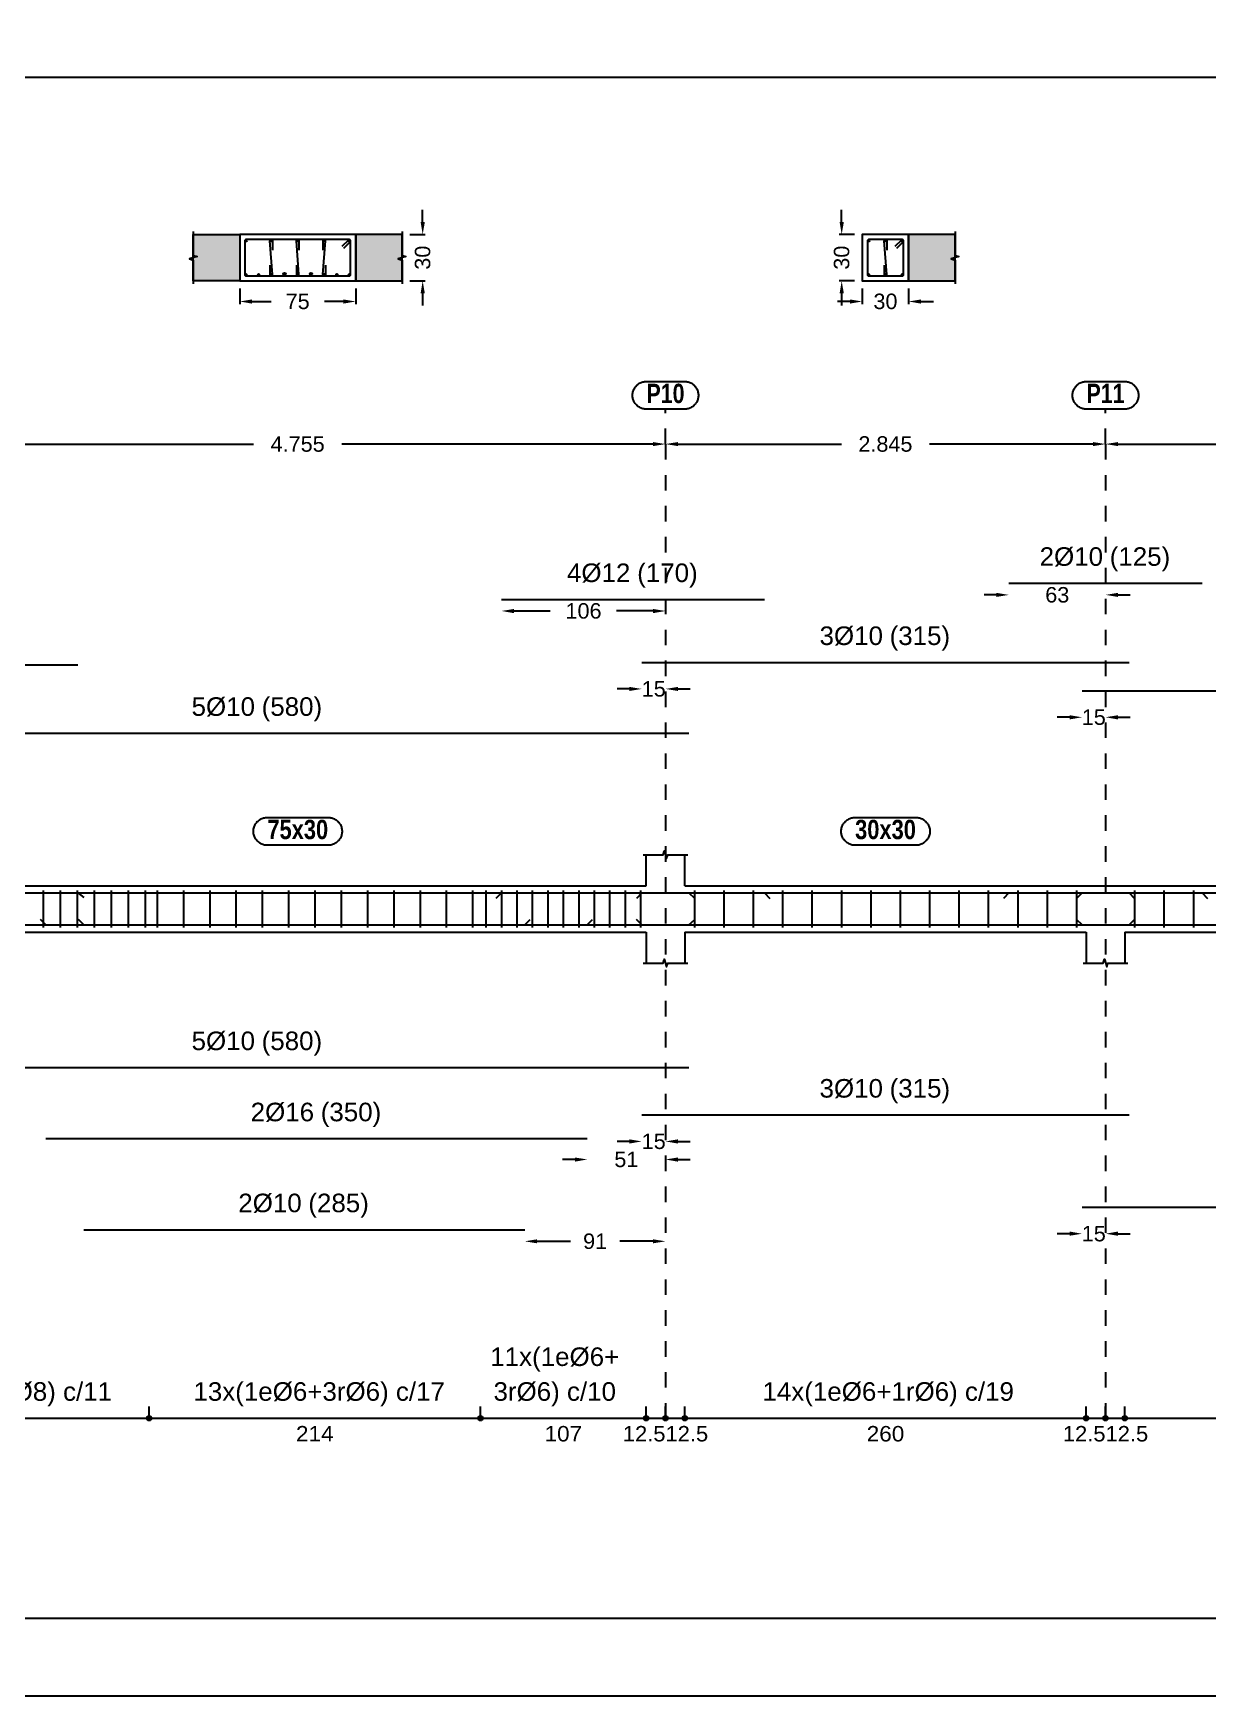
# Model space of a CAD drawing. Extents: x 2455 to 9764, y -806 to 181.
# Drawn here: x 4890.95 to 4898.54, y -409.26 to -398.52 of the extents above; entities that cross this region are included whole.
import ezdxf
from ezdxf.enums import TextEntityAlignment as Align

# ---------------------------------------------------------------- set-up
doc = ezdxf.new("R2010")
doc.units = 0
doc.header["$LTSCALE"] = 0.2
doc.header["$MEASUREMENT"] = 0
doc.linetypes.add('CYPE_RAYAPUNTO', pattern=[0.4125, 0.2025, -0.105, 0, -0.105])
doc.linetypes.add('PUNTOS2', pattern=[0.125, 0, -0.125])
doc.layers.add('01_cartela', color=6, linetype='CONTINUOUS', plot=False)
for name, color, linetype in [('01_cotas', 4, 'CONTINUOUS'), ('01_parcela', 7, 'CONTINUOUS'), ('01_primera', 5, 'CONTINUOUS'), ('ALZ_CONT_NUDOS', 5, 'CONTINUOUS'), ('ALZ_CONT_VIG_HORMIGON', 5, 'CONTINUOUS'), ('ALZ_COT_COT_LIN_APOYOS', 120, 'CYPE_RAYAPUNTO'), ('ALZ_REF_REF_REFERENCIA', 3, 'CONTINUOUS'), ('ALZ_REF_TEXTO_REF_NOMBRE', 3, 'CONTINUOUS'), ('ARM_LONGITUDINAL_Ø10', 4, 'CONTINUOUS'), ('ARM_LONGITUDINAL_Ø12', 4, 'CONTINUOUS'), ('ARM_LONGITUDINAL_Ø16', 4, 'CONTINUOUS'), ('ARM_TRANSVERSAL_Ø6', 4, 'CONTINUOUS'), ('ARM_TRANSVERSAL_Ø8', 4, 'CONTINUOUS'), ('SEC_CONT_FORJADOS_SECCION', 8, 'CONTINUOUS'), ('SEC_CONT_VIG_HORMIGON_SECCION', 2, 'CONTINUOUS'), ('UNI_CORTANTES', 3, 'CONTINUOUS')]:
    doc.layers.add(name, color=color, linetype=linetype)
doc.layers.add('VIG_CARAS', color=5, linetype='CONTINUOUS', lineweight=9)
doc.styles.add('BERNARDO', font='GOTHICB.TTF')
doc.styles.add('CYPETXT_0.15', font='arial.ttf', dxfattribs={"height": 0.1})
doc.styles.add('Estilo1', font='swissel.ttf')
doc.styles.add('NIEVES2', font='sanss___.ttf')
doc.styles.add('ROMANS', font='romans')
doc.dimstyles.new('DECIMAL-50', dxfattribs={"dimtxt": 0.08, "dimasz": 0.15, "dimexe": 0.05, "dimexo": 0.05, "dimgap": 0.09, "dimtad": 0, "dimzin": 0, "dimdsep": 46, "dimtxsty": 'ROMANS', "dimblk": 'DOTSMALL', "dimcen": 0.09, "dimclrt": 7, "dimadec": 0, "dimazin": 0, "dimtfac": 1.38, "dimtix": 1, "dimtofl": 0, "dimtmove": 2, "dimatfit": 3, "dimldrblk": 'OBLIQUE', "dimfxl": 1, "dimtolj": 1, "dimtzin": 0, "dimarcsym": 0})

# ---------------------------------------------------------------- blocks, each defined once
blk = doc.blocks.new('*D177')
at = {"layer": '01_cotas', "color": 0, "linetype": 'PUNTOS2', "lineweight": -2, "transparency": 16777216}
for p, q in [((4892.284, -400.167), (4892.284, -400.3)), ((4893.034, -400.167), (4893.034, -400.3))]:
    blk.add_line(p, q, dxfattribs=at)
at = {"layer": '01_cotas', "color": 0, "lineweight": -2, "transparency": 16777216}
for p, q in [((4892.364, -400.25), (4892.487, -400.25)), ((4892.954, -400.25), (4892.832, -400.25))]:
    blk.add_line(p, q, dxfattribs=at)
at = {"layer": '01_cotas', "color": 0, "transparency": 16777216}
for points in [[(4892.364, -400.237), (4892.364, -400.264), (4892.284, -400.25)], [(4892.954, -400.237), (4892.954, -400.264), (4893.034, -400.25)]]:
    blk.add_solid(points, dxfattribs=at)
at = {"layer": '01_cotas', "color": 5, "transparency": 16777216, "insert": (4892.659, -400.25), "char_height": 0.1, "attachment_point": 5, "style": 'Estilo1'}
blk.add_mtext('\\A1;75', dxfattribs=at)
blk = doc.blocks.new('*D178')
at = {"layer": '01_cotas', "color": 0, "lineweight": -2, "transparency": 16777216}
for p, q in [((4893.467, -399.737), (4893.467, -399.657)), ((4893.467, -400.197), (4893.467, -400.277))]:
    blk.add_line(p, q, dxfattribs=at)
at = {"layer": '01_cotas', "color": 0, "linetype": 'PUNTOS2', "lineweight": -2, "transparency": 16777216}
for p, q in [((4893.384, -399.817), (4893.517, -399.817)), ((4893.384, -400.117), (4893.517, -400.117))]:
    blk.add_line(p, q, dxfattribs=at)
at = {"layer": '01_cotas', "color": 0, "transparency": 16777216}
for points in [[(4893.454, -399.737), (4893.481, -399.737), (4893.467, -399.817)], [(4893.454, -400.197), (4893.481, -400.197), (4893.467, -400.117)]]:
    blk.add_solid(points, dxfattribs=at)
at = {"layer": '01_cotas', "color": 5, "transparency": 16777216, "insert": (4893.467, -399.967), "char_height": 0.1, "attachment_point": 5, "rotation": 90, "style": 'Estilo1'}
blk.add_mtext('\\A1;30', dxfattribs=at)
blk = doc.blocks.new('*D179')
at = {"layer": '01_cotas', "color": 0, "lineweight": -2, "transparency": 16777216}
for p, q in [((4896.229, -400.25), (4896.149, -400.25)), ((4896.689, -400.25), (4896.769, -400.25))]:
    blk.add_line(p, q, dxfattribs=at)
at = {"layer": '01_cotas', "color": 0, "linetype": 'PUNTOS2', "lineweight": -2, "transparency": 16777216}
for p, q in [((4896.309, -400.167), (4896.309, -400.3)), ((4896.609, -400.167), (4896.609, -400.3))]:
    blk.add_line(p, q, dxfattribs=at)
at = {"layer": '01_cotas', "color": 0, "transparency": 16777216}
for points in [[(4896.229, -400.237), (4896.229, -400.264), (4896.309, -400.25)], [(4896.689, -400.237), (4896.689, -400.264), (4896.609, -400.25)]]:
    blk.add_solid(points, dxfattribs=at)
at = {"layer": '01_cotas', "color": 5, "transparency": 16777216, "insert": (4896.459, -400.25), "char_height": 0.1, "attachment_point": 5, "style": 'Estilo1'}
blk.add_mtext('\\A1;30', dxfattribs=at)
blk = doc.blocks.new('*D180')
at = {"layer": '01_cotas', "color": 0, "lineweight": -2, "transparency": 16777216}
for p, q in [((4896.176, -399.737), (4896.176, -399.657)), ((4896.176, -400.197), (4896.176, -400.277))]:
    blk.add_line(p, q, dxfattribs=at)
at = {"layer": '01_cotas', "color": 0, "linetype": 'PUNTOS2', "lineweight": -2, "transparency": 16777216}
for p, q in [((4896.259, -399.817), (4896.126, -399.817)), ((4896.259, -400.117), (4896.126, -400.117))]:
    blk.add_line(p, q, dxfattribs=at)
at = {"layer": '01_cotas', "color": 0, "transparency": 16777216}
for points in [[(4896.163, -399.737), (4896.19, -399.737), (4896.176, -399.817)], [(4896.163, -400.197), (4896.19, -400.197), (4896.176, -400.117)]]:
    blk.add_solid(points, dxfattribs=at)
at = {"layer": '01_cotas', "color": 5, "transparency": 16777216, "insert": (4896.176, -399.967), "char_height": 0.1, "attachment_point": 5, "rotation": 90, "style": 'Estilo1'}
blk.add_mtext('\\A1;30', dxfattribs=at)
blk = doc.blocks.new('*D188')
at = {"layer": '01_cotas', "color": 0, "lineweight": -2, "transparency": 16777216}
for p, q in [((4890.362, -401.172), (4892.374, -401.172)), ((4894.957, -401.172), (4892.945, -401.172))]:
    blk.add_line(p, q, dxfattribs=at)
at = {"layer": '01_cotas', "color": 0, "transparency": 16777216}
for points in [[(4890.362, -401.159), (4890.362, -401.185), (4890.282, -401.172)], [(4894.957, -401.159), (4894.957, -401.185), (4895.037, -401.172)]]:
    blk.add_solid(points, dxfattribs=at)
at = {"layer": '01_cotas', "color": 5, "transparency": 16777216, "insert": (4892.659, -401.172), "char_height": 0.1, "attachment_point": 5, "style": 'Estilo1'}
blk.add_mtext('\\A1;4.755', dxfattribs=at)
blk = doc.blocks.new('*D189')
at = {"layer": '01_cotas', "color": 0, "lineweight": -2, "transparency": 16777216}
for p, q in [((4895.117, -401.172), (4896.174, -401.172)), ((4897.802, -401.172), (4896.744, -401.172))]:
    blk.add_line(p, q, dxfattribs=at)
at = {"layer": '01_cotas', "color": 0, "transparency": 16777216}
for points in [[(4895.117, -401.159), (4895.117, -401.185), (4895.037, -401.172)], [(4897.802, -401.159), (4897.802, -401.185), (4897.882, -401.172)]]:
    blk.add_solid(points, dxfattribs=at)
at = {"layer": '01_cotas', "color": 5, "transparency": 16777216, "insert": (4896.459, -401.172), "char_height": 0.1, "attachment_point": 5, "style": 'Estilo1'}
blk.add_mtext('\\A1;2.845', dxfattribs=at)
blk = doc.blocks.new('*D190')
at = {"layer": '01_cotas', "color": 0, "lineweight": -2, "transparency": 16777216}
for p, q in [((4897.962, -401.172), (4899.02, -401.172)), ((4900.647, -401.172), (4899.59, -401.172))]:
    blk.add_line(p, q, dxfattribs=at)
at = {"layer": '01_cotas', "color": 0, "transparency": 16777216}
for points in [[(4897.962, -401.159), (4897.962, -401.185), (4897.882, -401.172)], [(4900.647, -401.159), (4900.647, -401.185), (4900.727, -401.172)]]:
    blk.add_solid(points, dxfattribs=at)
at = {"layer": '01_cotas', "color": 5, "transparency": 16777216, "insert": (4899.305, -401.172), "char_height": 0.1, "attachment_point": 5, "style": 'Estilo1'}
blk.add_mtext('\\A1;2.845', dxfattribs=at)
blk = doc.blocks.new('*D193')
at = {"layer": '01_cotas', "color": 0, "lineweight": -2, "transparency": 16777216}
for p, q in [((4894.804, -402.755), (4894.724, -402.755)), ((4895.117, -402.755), (4895.197, -402.755))]:
    blk.add_line(p, q, dxfattribs=at)
at = {"layer": '01_cotas', "color": 0, "transparency": 16777216}
for points in [[(4894.804, -402.742), (4894.804, -402.768), (4894.884, -402.755)], [(4895.117, -402.742), (4895.117, -402.768), (4895.037, -402.755)]]:
    blk.add_solid(points, dxfattribs=at)
at = {"layer": '01_cotas', "color": 5, "transparency": 16777216, "insert": (4894.961, -402.755), "char_height": 0.1, "attachment_point": 5, "style": 'Estilo1'}
blk.add_mtext('\\A1;15', dxfattribs=at)
blk = doc.blocks.new('*D194')
at = {"layer": '01_cotas', "color": 0, "lineweight": -2, "transparency": 16777216}
for p, q in [((4894.804, -405.68), (4894.724, -405.68)), ((4895.117, -405.68), (4895.197, -405.68))]:
    blk.add_line(p, q, dxfattribs=at)
at = {"layer": '01_cotas', "color": 0, "transparency": 16777216}
for points in [[(4894.804, -405.667), (4894.804, -405.694), (4894.884, -405.68)], [(4895.117, -405.667), (4895.117, -405.694), (4895.037, -405.68)]]:
    blk.add_solid(points, dxfattribs=at)
at = {"layer": '01_cotas', "color": 5, "transparency": 16777216, "insert": (4894.961, -405.68), "char_height": 0.1, "attachment_point": 5, "style": 'Estilo1'}
blk.add_mtext('\\A1;15', dxfattribs=at)
blk = doc.blocks.new('*D195')
at = {"layer": '01_cotas', "color": 0, "lineweight": -2, "transparency": 16777216}
for p, q in [((4897.65, -402.938), (4897.57, -402.938)), ((4897.962, -402.938), (4898.042, -402.938))]:
    blk.add_line(p, q, dxfattribs=at)
at = {"layer": '01_cotas', "color": 0, "transparency": 16777216}
for points in [[(4897.65, -402.925), (4897.65, -402.952), (4897.73, -402.938)], [(4897.962, -402.925), (4897.962, -402.952), (4897.882, -402.938)]]:
    blk.add_solid(points, dxfattribs=at)
at = {"layer": '01_cotas', "color": 5, "transparency": 16777216, "insert": (4897.806, -402.938), "char_height": 0.1, "attachment_point": 5, "style": 'Estilo1'}
blk.add_mtext('\\A1;15', dxfattribs=at)
blk = doc.blocks.new('*D196')
at = {"layer": '01_cotas', "color": 0, "lineweight": -2, "transparency": 16777216}
for p, q in [((4897.65, -406.277), (4897.57, -406.277)), ((4897.962, -406.277), (4898.042, -406.277))]:
    blk.add_line(p, q, dxfattribs=at)
at = {"layer": '01_cotas', "color": 0, "transparency": 16777216}
for points in [[(4897.65, -406.263), (4897.65, -406.29), (4897.73, -406.277)], [(4897.962, -406.263), (4897.962, -406.29), (4897.882, -406.277)]]:
    blk.add_solid(points, dxfattribs=at)
at = {"layer": '01_cotas', "color": 5, "transparency": 16777216, "insert": (4897.806, -406.277), "char_height": 0.1, "attachment_point": 5, "style": 'Estilo1'}
blk.add_mtext('\\A1;15', dxfattribs=at)
blk = doc.blocks.new('*D197')
at = {"layer": '01_cotas', "color": 0, "lineweight": -2, "transparency": 16777216}
for p, q in [((4894.057, -402.251), (4894.292, -402.251)), ((4894.957, -402.251), (4894.721, -402.251))]:
    blk.add_line(p, q, dxfattribs=at)
at = {"layer": '01_cotas', "color": 0, "transparency": 16777216}
for points in [[(4894.057, -402.238), (4894.057, -402.265), (4893.977, -402.251)], [(4894.957, -402.238), (4894.957, -402.265), (4895.037, -402.251)]]:
    blk.add_solid(points, dxfattribs=at)
at = {"layer": '01_cotas', "color": 5, "transparency": 16777216, "insert": (4894.507, -402.251), "char_height": 0.1, "attachment_point": 5, "style": 'Estilo1'}
blk.add_mtext('\\A1;106', dxfattribs=at)
blk = doc.blocks.new('*D198')
at = {"layer": '01_cotas', "color": 0, "lineweight": -2, "transparency": 16777216}
for p, q in [((4897.177, -402.147), (4897.097, -402.147)), ((4897.962, -402.147), (4898.042, -402.147))]:
    blk.add_line(p, q, dxfattribs=at)
at = {"layer": '01_cotas', "color": 0, "transparency": 16777216}
for points in [[(4897.177, -402.134), (4897.177, -402.16), (4897.257, -402.147)], [(4897.962, -402.134), (4897.962, -402.16), (4897.882, -402.147)]]:
    blk.add_solid(points, dxfattribs=at)
at = {"layer": '01_cotas', "color": 5, "transparency": 16777216, "insert": (4897.57, -402.147), "char_height": 0.1, "attachment_point": 5, "style": 'Estilo1'}
blk.add_mtext('\\A1;63', dxfattribs=at)
blk = doc.blocks.new('*D200')
at = {"layer": '01_cotas', "color": 0, "lineweight": -2, "transparency": 16777216}
for p, q in [((4894.451, -405.797), (4894.371, -405.797)), ((4895.117, -405.797), (4895.197, -405.797))]:
    blk.add_line(p, q, dxfattribs=at)
at = {"layer": '01_cotas', "color": 0, "transparency": 16777216}
for points in [[(4894.451, -405.784), (4894.451, -405.811), (4894.531, -405.797)], [(4895.117, -405.784), (4895.117, -405.811), (4895.037, -405.797)]]:
    blk.add_solid(points, dxfattribs=at)
at = {"layer": '01_cotas', "color": 5, "transparency": 16777216, "insert": (4894.784, -405.797), "char_height": 0.1, "attachment_point": 5, "style": 'Estilo1'}
blk.add_mtext('\\A1;51', dxfattribs=at)
blk = doc.blocks.new('*D201')
at = {"layer": '01_cotas', "color": 0, "lineweight": -2, "transparency": 16777216}
for p, q in [((4894.207, -406.326), (4894.423, -406.326)), ((4894.957, -406.326), (4894.741, -406.326))]:
    blk.add_line(p, q, dxfattribs=at)
at = {"layer": '01_cotas', "color": 0, "transparency": 16777216}
for points in [[(4894.207, -406.313), (4894.207, -406.339), (4894.127, -406.326)], [(4894.957, -406.313), (4894.957, -406.339), (4895.037, -406.326)]]:
    blk.add_solid(points, dxfattribs=at)
at = {"layer": '01_cotas', "color": 5, "transparency": 16777216, "insert": (4894.582, -406.326), "char_height": 0.1, "attachment_point": 5, "style": 'Estilo1'}
blk.add_mtext('\\A1;91', dxfattribs=at)

msp = doc.modelspace()

# ---------------------------------------------------------------- hatches: boundary and pattern name
at = {"layer": 'SEC_CONT_FORJADOS_SECCION', "true_color": 0xdad7d3}
for points in [[(4891.984, -399.817), (4892.284, -399.817), (4892.284, -400.117), (4891.984, -400.117)], [(4893.334, -399.817), (4893.034, -399.817), (4893.034, -400.117), (4893.334, -400.117)], [(4896.909, -399.817), (4896.609, -399.817), (4896.609, -400.117), (4896.909, -400.117)]]:
    msp.add_hatch(color=254, dxfattribs=at).paths.add_polyline_path(points)

# ---------------------------------------------------------------- linework, layer by layer
at = {"layer": '01_cartela', "color": 3}
msp.add_lwpolyline([(4886.819, -387.729), (4886.819, -409.264), (4917.457, -409.264), (4917.457, -387.729)], close=True, dxfattribs=at)
at = {"layer": '01_parcela', "color": 7, "ltscale": 2.5}
msp.add_line((4910.183, -408.764), (4887.32, -408.764), dxfattribs=at)
at = {"layer": '01_primera', "ltscale": 2.5}
msp.add_line((4887.318, -398.799), (4910.183, -398.799), dxfattribs=at)
at = {"layer": 'ALZ_CONT_NUDOS'}
for p, q in [((4894.912, -404.027), (4894.912, -403.827)), ((4895.162, -404.027), (4895.162, -403.827)), ((4894.912, -404.327), (4894.912, -404.527)), ((4895.162, -404.327), (4895.162, -404.527)), ((4897.757, -404.327), (4897.757, -404.527)), ((4898.007, -404.327), (4898.007, -404.527))]:
    msp.add_line(p, q, dxfattribs=at)
for points in [[(4894.892, -403.827), (4895.022, -403.827), (4895.029, -403.802), (4895.044, -403.852), (4895.052, -403.827), (4895.182, -403.827)], [(4897.757, -404.027), (4898.007, -404.027)], [(4894.892, -404.527), (4895.022, -404.527), (4895.029, -404.502), (4895.044, -404.552), (4895.052, -404.527), (4895.182, -404.527)], [(4897.737, -404.527), (4897.867, -404.527), (4897.875, -404.502), (4897.89, -404.552), (4897.897, -404.527), (4898.027, -404.527)]]:
    msp.add_lwpolyline(points, dxfattribs=at)
at = {"layer": 'ALZ_CONT_VIG_HORMIGON'}
for p, q in [((4890.407, -404.027), (4894.912, -404.027)), ((4895.162, -404.027), (4897.757, -404.027)), ((4898.007, -404.027), (4900.602, -404.027)), ((4890.407, -404.327), (4894.912, -404.327)), ((4895.162, -404.327), (4897.757, -404.327)), ((4898.007, -404.327), (4900.602, -404.327))]:
    msp.add_line(p, q, dxfattribs=at)
at = {"layer": 'ALZ_COT_COT_LIN_APOYOS'}
for p, q in [((4895.037, -401.172), (4895.037, -400.947)), ((4897.882, -401.172), (4897.882, -400.947)), ((4895.037, -401.172), (4895.037, -407.47)), ((4897.882, -401.172), (4897.882, -407.47))]:
    msp.add_line(p, q, dxfattribs=at)
at = {"layer": 'ALZ_REF_REF_REFERENCIA'}
for points in [[(4895.16, -400.767), (4895.166, -400.767), (4895.172, -400.768), (4895.178, -400.769), (4895.184, -400.77), (4895.189, -400.772), (4895.195, -400.774), (4895.2, -400.777), (4895.206, -400.779), (4895.211, -400.783), (4895.216, -400.786), (4895.22, -400.79), (4895.225, -400.794), (4895.229, -400.799), (4895.232, -400.804), (4895.236, -400.808), (4895.239, -400.814), (4895.242, -400.819), (4895.244, -400.825), (4895.246, -400.83), (4895.247, -400.836), (4895.249, -400.842), (4895.249, -400.848), (4895.25, -400.854), (4895.25, -400.86), (4895.249, -400.866), (4895.249, -400.872), (4895.247, -400.878), (4895.246, -400.884), (4895.244, -400.889), (4895.242, -400.895), (4895.239, -400.9), (4895.236, -400.905), (4895.232, -400.91), (4895.229, -400.915), (4895.225, -400.919), (4895.22, -400.924), (4895.216, -400.928), (4895.211, -400.931), (4895.206, -400.934), (4895.2, -400.937), (4895.195, -400.94), (4895.189, -400.942), (4895.184, -400.944), (4895.178, -400.945), (4895.172, -400.946), (4895.166, -400.947), (4895.16, -400.947), (4894.914, -400.947), (4894.908, -400.947), (4894.902, -400.946), (4894.896, -400.945), (4894.89, -400.944), (4894.884, -400.942), (4894.879, -400.94), (4894.873, -400.937), (4894.868, -400.934), (4894.863, -400.931), (4894.858, -400.928), (4894.853, -400.924), (4894.849, -400.919), (4894.845, -400.915), (4894.841, -400.91), (4894.838, -400.905), (4894.835, -400.9), (4894.832, -400.895), (4894.83, -400.889), (4894.828, -400.884), (4894.826, -400.878), (4894.825, -400.872), (4894.824, -400.866), (4894.824, -400.86), (4894.824, -400.854), (4894.824, -400.848), (4894.825, -400.842), (4894.826, -400.836), (4894.828, -400.83), (4894.83, -400.825), (4894.832, -400.819), (4894.835, -400.814), (4894.838, -400.808), (4894.841, -400.804), (4894.845, -400.799), (4894.849, -400.794), (4894.853, -400.79), (4894.858, -400.786), (4894.863, -400.783), (4894.868, -400.779), (4894.873, -400.777), (4894.879, -400.774), (4894.884, -400.772), (4894.89, -400.77), (4894.896, -400.769), (4894.902, -400.768), (4894.908, -400.767), (4894.914, -400.767), (4895.16, -400.767)], [(4898.005, -400.767), (4898.011, -400.767), (4898.017, -400.768), (4898.023, -400.769), (4898.029, -400.77), (4898.035, -400.772), (4898.04, -400.774), (4898.046, -400.777), (4898.051, -400.779), (4898.056, -400.783), (4898.061, -400.786), (4898.065, -400.79), (4898.07, -400.794), (4898.074, -400.799), (4898.077, -400.804), (4898.081, -400.808), (4898.084, -400.814), (4898.087, -400.819), (4898.089, -400.825), (4898.091, -400.83), (4898.093, -400.836), (4898.094, -400.842), (4898.095, -400.848), (4898.095, -400.854), (4898.095, -400.86), (4898.095, -400.866), (4898.094, -400.872), (4898.093, -400.878), (4898.091, -400.884), (4898.089, -400.889), (4898.087, -400.895), (4898.084, -400.9), (4898.081, -400.905), (4898.077, -400.91), (4898.074, -400.915), (4898.07, -400.919), (4898.065, -400.924), (4898.061, -400.928), (4898.056, -400.931), (4898.051, -400.934), (4898.046, -400.937), (4898.04, -400.94), (4898.035, -400.942), (4898.029, -400.944), (4898.023, -400.945), (4898.017, -400.946), (4898.011, -400.947), (4898.005, -400.947), (4897.759, -400.947), (4897.753, -400.947), (4897.747, -400.946), (4897.741, -400.945), (4897.735, -400.944), (4897.73, -400.942), (4897.724, -400.94), (4897.718, -400.937), (4897.713, -400.934), (4897.708, -400.931), (4897.703, -400.928), (4897.699, -400.924), (4897.694, -400.919), (4897.69, -400.915), (4897.687, -400.91), (4897.683, -400.905), (4897.68, -400.9), (4897.677, -400.895), (4897.675, -400.889), (4897.673, -400.884), (4897.671, -400.878), (4897.67, -400.872), (4897.669, -400.866), (4897.669, -400.86), (4897.669, -400.854), (4897.669, -400.848), (4897.67, -400.842), (4897.671, -400.836), (4897.673, -400.83), (4897.675, -400.825), (4897.677, -400.819), (4897.68, -400.814), (4897.683, -400.808), (4897.687, -400.804), (4897.69, -400.799), (4897.694, -400.794), (4897.699, -400.79), (4897.703, -400.786), (4897.708, -400.783), (4897.713, -400.779), (4897.718, -400.777), (4897.724, -400.774), (4897.73, -400.772), (4897.735, -400.77), (4897.741, -400.769), (4897.747, -400.768), (4897.753, -400.767), (4897.759, -400.767), (4898.005, -400.767)]]:
    msp.add_lwpolyline(points, close=True, dxfattribs=at)
at = {"layer": 'ALZ_REF_TEXTO_REF_NOMBRE', "color": 5}
for points in [[(4892.856, -403.586), (4892.862, -403.586), (4892.868, -403.587), (4892.874, -403.588), (4892.88, -403.589), (4892.885, -403.591), (4892.891, -403.593), (4892.897, -403.595), (4892.902, -403.598), (4892.907, -403.602), (4892.912, -403.605), (4892.916, -403.609), (4892.921, -403.613), (4892.925, -403.618), (4892.928, -403.622), (4892.932, -403.627), (4892.935, -403.632), (4892.938, -403.638), (4892.94, -403.643), (4892.942, -403.649), (4892.943, -403.655), (4892.945, -403.661), (4892.945, -403.667), (4892.946, -403.673), (4892.946, -403.679), (4892.945, -403.685), (4892.945, -403.691), (4892.943, -403.697), (4892.942, -403.702), (4892.94, -403.708), (4892.938, -403.714), (4892.935, -403.719), (4892.932, -403.724), (4892.928, -403.729), (4892.925, -403.734), (4892.921, -403.738), (4892.916, -403.742), (4892.912, -403.746), (4892.907, -403.75), (4892.902, -403.753), (4892.897, -403.756), (4892.891, -403.759), (4892.885, -403.761), (4892.88, -403.763), (4892.874, -403.764), (4892.868, -403.765), (4892.862, -403.766), (4892.856, -403.766), (4892.463, -403.766), (4892.457, -403.766), (4892.451, -403.765), (4892.445, -403.764), (4892.439, -403.763), (4892.433, -403.761), (4892.428, -403.759), (4892.422, -403.756), (4892.417, -403.753), (4892.412, -403.75), (4892.407, -403.746), (4892.403, -403.742), (4892.398, -403.738), (4892.394, -403.734), (4892.39, -403.729), (4892.387, -403.724), (4892.384, -403.719), (4892.381, -403.714), (4892.379, -403.708), (4892.377, -403.702), (4892.375, -403.697), (4892.374, -403.691), (4892.373, -403.685), (4892.373, -403.679), (4892.373, -403.673), (4892.373, -403.667), (4892.374, -403.661), (4892.375, -403.655), (4892.377, -403.649), (4892.379, -403.643), (4892.381, -403.638), (4892.384, -403.632), (4892.387, -403.627), (4892.39, -403.622), (4892.394, -403.618), (4892.398, -403.613), (4892.403, -403.609), (4892.407, -403.605), (4892.412, -403.602), (4892.417, -403.598), (4892.422, -403.595), (4892.428, -403.593), (4892.433, -403.591), (4892.439, -403.589), (4892.445, -403.588), (4892.451, -403.587), (4892.457, -403.586), (4892.463, -403.586), (4892.856, -403.586)], [(4896.656, -403.586), (4896.662, -403.586), (4896.668, -403.587), (4896.674, -403.588), (4896.68, -403.589), (4896.685, -403.591), (4896.691, -403.593), (4896.697, -403.595), (4896.702, -403.598), (4896.707, -403.602), (4896.712, -403.605), (4896.716, -403.609), (4896.721, -403.613), (4896.725, -403.618), (4896.728, -403.622), (4896.732, -403.627), (4896.735, -403.632), (4896.738, -403.638), (4896.74, -403.643), (4896.742, -403.649), (4896.743, -403.655), (4896.745, -403.661), (4896.745, -403.667), (4896.746, -403.673), (4896.746, -403.679), (4896.745, -403.685), (4896.745, -403.691), (4896.743, -403.697), (4896.742, -403.702), (4896.74, -403.708), (4896.738, -403.714), (4896.735, -403.719), (4896.732, -403.724), (4896.728, -403.729), (4896.725, -403.734), (4896.721, -403.738), (4896.716, -403.742), (4896.712, -403.746), (4896.707, -403.75), (4896.702, -403.753), (4896.697, -403.756), (4896.691, -403.759), (4896.685, -403.761), (4896.68, -403.763), (4896.674, -403.764), (4896.668, -403.765), (4896.662, -403.766), (4896.656, -403.766), (4896.263, -403.766), (4896.257, -403.766), (4896.251, -403.765), (4896.245, -403.764), (4896.239, -403.763), (4896.233, -403.761), (4896.228, -403.759), (4896.222, -403.756), (4896.217, -403.753), (4896.212, -403.75), (4896.207, -403.746), (4896.203, -403.742), (4896.198, -403.738), (4896.194, -403.734), (4896.19, -403.729), (4896.187, -403.724), (4896.184, -403.719), (4896.181, -403.714), (4896.179, -403.708), (4896.177, -403.702), (4896.175, -403.697), (4896.174, -403.691), (4896.173, -403.685), (4896.173, -403.679), (4896.173, -403.673), (4896.173, -403.667), (4896.174, -403.661), (4896.175, -403.655), (4896.177, -403.649), (4896.179, -403.643), (4896.181, -403.638), (4896.184, -403.632), (4896.187, -403.627), (4896.19, -403.622), (4896.194, -403.618), (4896.198, -403.613), (4896.203, -403.609), (4896.207, -403.605), (4896.212, -403.602), (4896.217, -403.598), (4896.222, -403.595), (4896.228, -403.593), (4896.233, -403.591), (4896.239, -403.589), (4896.245, -403.588), (4896.251, -403.587), (4896.257, -403.586), (4896.263, -403.586), (4896.656, -403.586)]]:
    msp.add_lwpolyline(points, close=True, dxfattribs=at)
at = {"layer": 'ARM_LONGITUDINAL_Ø10'}
for p, q in [((4894.884, -404.073), (4894.849, -404.109)), ((4895.187, -404.073), (4895.224, -404.107)), ((4897.257, -404.073), (4897.222, -404.109)), ((4897.73, -404.073), (4897.694, -404.109)), ((4898.034, -404.073), (4898.07, -404.109)), ((4898.507, -404.073), (4898.542, -404.109)), ((4891.277, -404.281), (4891.241, -404.246)), ((4894.127, -404.281), (4894.162, -404.246)), ((4894.884, -404.281), (4894.849, -404.246)), ((4895.187, -404.281), (4895.224, -404.247)), ((4897.73, -404.281), (4897.694, -404.246)), ((4898.034, -404.281), (4898.07, -404.246))]:
    msp.add_line(p, q, dxfattribs=at)
for points in [[(4897.257, -402.072), (4898.507, -402.072)], [(4894.884, -402.584), (4898.034, -402.584)], [(4897.73, -402.767), (4900.88, -402.767)], [(4889.587, -403.241), (4889.587, -403.066), (4889.589, -403.057), (4889.594, -403.049), (4889.602, -403.043), (4889.612, -403.041), (4895.187, -403.041)], [(4889.587, -404.273), (4889.587, -404.098), (4889.589, -404.089), (4889.594, -404.081), (4889.602, -404.075), (4889.612, -404.073), (4895.187, -404.073)], [(4889.587, -404.081), (4889.587, -404.256), (4889.589, -404.266), (4889.594, -404.274), (4889.602, -404.279), (4889.612, -404.281), (4895.187, -404.281)], [(4894.884, -404.073), (4898.034, -404.073)], [(4897.257, -404.073), (4898.507, -404.073)], [(4897.73, -404.073), (4900.88, -404.073)], [(4891.277, -404.281), (4894.127, -404.281)], [(4894.884, -404.281), (4898.034, -404.281)], [(4897.73, -404.281), (4900.88, -404.281)], [(4889.587, -405.002), (4889.587, -405.177), (4889.589, -405.187), (4889.594, -405.195), (4889.602, -405.2), (4889.612, -405.202), (4895.187, -405.202)], [(4894.884, -405.509), (4898.034, -405.509)], [(4897.73, -406.106), (4900.88, -406.106)], [(4891.277, -406.251), (4894.127, -406.251)]]:
    msp.add_lwpolyline(points, dxfattribs=at)
for centre in [(4892.325, -399.858), (4892.488, -399.858), (4892.659, -399.858), (4892.83, -399.858), (4892.993, -399.858), (4896.35, -399.858), (4896.459, -399.858), (4896.568, -399.858), (4892.325, -400.076), (4892.407, -400.076), (4892.488, -400.076), (4892.659, -400.076), (4892.83, -400.076), (4892.912, -400.076), (4892.993, -400.076), (4896.35, -400.076), (4896.459, -400.076), (4896.568, -400.076)]:
    msp.add_circle(centre, 0.005, dxfattribs=at)
at = {"layer": 'ARM_LONGITUDINAL_Ø12'}
for p, q in [((4891.237, -404.073), (4891.276, -404.104)), ((4893.977, -404.073), (4893.941, -404.109)), ((4895.677, -404.073), (4895.712, -404.109))]:
    msp.add_line(p, q, dxfattribs=at)
for points in [[(4893.977, -402.176), (4895.677, -402.176)], [(4889.587, -402.799), (4889.587, -402.629), (4889.589, -402.618), (4889.596, -402.608), (4889.606, -402.602), (4889.617, -402.599), (4891.237, -402.599)], [(4889.587, -404.273), (4889.587, -404.103), (4889.589, -404.092), (4889.596, -404.082), (4889.606, -404.076), (4889.617, -404.073), (4891.237, -404.073)], [(4893.977, -404.073), (4895.677, -404.073)]]:
    msp.add_lwpolyline(points, dxfattribs=at)
at = {"layer": 'ARM_LONGITUDINAL_Ø16'}
for p, q in [((4891.031, -404.281), (4890.996, -404.246)), ((4894.531, -404.281), (4894.566, -404.246))]:
    msp.add_line(p, q, dxfattribs=at)
for points in [[(4891.031, -404.281), (4894.531, -404.281)], [(4891.031, -405.662), (4894.531, -405.662)]]:
    msp.add_lwpolyline(points, dxfattribs=at)
for centre in [(4892.574, -400.073), (4892.745, -400.073)]:
    msp.add_circle(centre, 0.008, dxfattribs=at)
at = {"layer": 'ARM_TRANSVERSAL_Ø6'}
for p, q in [((4891.75, -404.057), (4891.75, -404.297)), ((4891.92, -404.057), (4891.92, -404.297)), ((4892.09, -404.057), (4892.09, -404.297)), ((4892.26, -404.057), (4892.26, -404.297)), ((4892.43, -404.057), (4892.43, -404.297)), ((4892.6, -404.057), (4892.6, -404.297)), ((4892.77, -404.057), (4892.77, -404.297)), ((4892.94, -404.057), (4892.94, -404.297)), ((4893.11, -404.057), (4893.11, -404.297)), ((4893.28, -404.057), (4893.28, -404.297)), ((4893.45, -404.057), (4893.45, -404.297)), ((4893.62, -404.057), (4893.62, -404.297)), ((4893.79, -404.057), (4893.79, -404.297)), ((4893.876, -404.057), (4893.876, -404.297)), ((4893.976, -404.057), (4893.976, -404.297)), ((4894.076, -404.057), (4894.076, -404.297)), ((4894.176, -404.057), (4894.176, -404.297)), ((4894.276, -404.057), (4894.276, -404.297)), ((4894.376, -404.057), (4894.376, -404.297)), ((4894.476, -404.057), (4894.476, -404.297)), ((4894.576, -404.057), (4894.576, -404.297)), ((4894.676, -404.057), (4894.676, -404.297)), ((4894.776, -404.057), (4894.776, -404.297)), ((4894.876, -404.057), (4894.876, -404.297)), ((4895.224, -404.057), (4895.224, -404.297)), ((4895.414, -404.057), (4895.414, -404.297)), ((4895.604, -404.057), (4895.604, -404.297)), ((4895.794, -404.057), (4895.794, -404.297)), ((4895.984, -404.057), (4895.984, -404.297)), ((4896.174, -404.057), (4896.174, -404.297)), ((4896.364, -404.057), (4896.364, -404.297)), ((4896.554, -404.057), (4896.554, -404.297)), ((4896.744, -404.057), (4896.744, -404.297)), ((4896.934, -404.057), (4896.934, -404.297)), ((4897.124, -404.057), (4897.124, -404.297)), ((4897.314, -404.057), (4897.314, -404.297)), ((4897.504, -404.057), (4897.504, -404.297)), ((4897.694, -404.057), (4897.694, -404.297)), ((4898.07, -404.057), (4898.07, -404.297)), ((4898.26, -404.057), (4898.26, -404.297)), ((4898.45, -404.057), (4898.45, -404.297))]:
    msp.add_line(p, q, dxfattribs=at)
for points in [[(4892.957, -399.906), (4893, -399.863), (4893.001, -399.862), (4893.001, -399.861), (4893.001, -399.86), (4893.001, -399.858), (4893.001, -399.857), (4893.001, -399.855), (4893, -399.854), (4892.999, -399.853), (4892.998, -399.852), (4892.997, -399.851), (4892.995, -399.85), (4892.993, -399.85), (4892.325, -399.85), (4892.322, -399.851), (4892.32, -399.853), (4892.318, -399.855), (4892.317, -399.858), (4892.317, -400.076), (4892.318, -400.079), (4892.32, -400.082), (4892.322, -400.084), (4892.325, -400.084), (4892.993, -400.084), (4892.997, -400.084), (4892.999, -400.082), (4893.001, -400.079), (4893.001, -400.076), (4893.001, -399.858), (4893.001, -399.857), (4893.001, -399.855), (4893, -399.854), (4892.999, -399.853), (4892.998, -399.852), (4892.997, -399.851), (4892.995, -399.85), (4892.993, -399.85), (4892.992, -399.85), (4892.99, -399.851), (4892.989, -399.852), (4892.988, -399.853), (4892.945, -399.895)], [(4892.48, -400.016), (4892.48, -400.076), (4892.481, -400.078), (4892.481, -400.08), (4892.482, -400.081), (4892.483, -400.083), (4892.485, -400.084), (4892.487, -400.084), (4892.488, -400.084), (4892.49, -400.084), (4892.492, -400.084), (4892.493, -400.083), (4892.495, -400.081), (4892.496, -400.08), (4892.496, -400.078), (4892.496, -400.076), (4892.48, -399.858), (4892.481, -399.857), (4892.481, -399.855), (4892.482, -399.853), (4892.483, -399.852), (4892.485, -399.851), (4892.487, -399.851), (4892.488, -399.85), (4892.49, -399.851), (4892.492, -399.851), (4892.493, -399.852), (4892.495, -399.853), (4892.496, -399.855), (4892.496, -399.857), (4892.496, -399.858), (4892.496, -399.918)], [(4892.651, -400.016), (4892.651, -400.076), (4892.652, -400.078), (4892.652, -400.08), (4892.653, -400.081), (4892.654, -400.083), (4892.656, -400.084), (4892.658, -400.084), (4892.659, -400.084), (4892.661, -400.084), (4892.663, -400.084), (4892.664, -400.083), (4892.666, -400.081), (4892.667, -400.08), (4892.667, -400.078), (4892.667, -400.076), (4892.651, -399.858), (4892.652, -399.857), (4892.652, -399.855), (4892.653, -399.853), (4892.654, -399.852), (4892.656, -399.851), (4892.658, -399.851), (4892.659, -399.85), (4892.661, -399.851), (4892.663, -399.851), (4892.664, -399.852), (4892.666, -399.853), (4892.667, -399.855), (4892.667, -399.857), (4892.667, -399.858), (4892.667, -399.918)], [(4892.838, -400.016), (4892.838, -400.076), (4892.838, -400.078), (4892.838, -400.08), (4892.837, -400.081), (4892.835, -400.083), (4892.834, -400.084), (4892.832, -400.084), (4892.83, -400.084), (4892.829, -400.084), (4892.827, -400.084), (4892.825, -400.083), (4892.824, -400.081), (4892.823, -400.08), (4892.823, -400.078), (4892.822, -400.076), (4892.838, -399.858), (4892.838, -399.857), (4892.838, -399.855), (4892.837, -399.853), (4892.835, -399.852), (4892.834, -399.851), (4892.832, -399.851), (4892.83, -399.85), (4892.829, -399.851), (4892.827, -399.851), (4892.825, -399.852), (4892.824, -399.853), (4892.823, -399.855), (4892.823, -399.857), (4892.822, -399.858), (4892.822, -399.918)], [(4896.532, -399.906), (4896.574, -399.864), (4896.575, -399.863), (4896.576, -399.861), (4896.576, -399.86), (4896.576, -399.858), (4896.576, -399.857), (4896.576, -399.855), (4896.575, -399.854), (4896.574, -399.853), (4896.573, -399.852), (4896.572, -399.851), (4896.57, -399.85), (4896.568, -399.85), (4896.35, -399.85), (4896.347, -399.851), (4896.345, -399.853), (4896.343, -399.855), (4896.342, -399.858), (4896.342, -400.076), (4896.343, -400.079), (4896.345, -400.082), (4896.347, -400.084), (4896.35, -400.084), (4896.568, -400.084), (4896.572, -400.084), (4896.574, -400.082), (4896.576, -400.079), (4896.576, -400.076), (4896.576, -399.858), (4896.576, -399.857), (4896.576, -399.855), (4896.575, -399.854), (4896.574, -399.853), (4896.573, -399.852), (4896.572, -399.851), (4896.57, -399.85), (4896.568, -399.85), (4896.567, -399.85), (4896.565, -399.851), (4896.564, -399.852), (4896.563, -399.853), (4896.52, -399.895)], [(4896.451, -400.016), (4896.451, -400.076), (4896.452, -400.078), (4896.452, -400.08), (4896.453, -400.081), (4896.454, -400.083), (4896.456, -400.084), (4896.458, -400.084), (4896.459, -400.084), (4896.461, -400.084), (4896.463, -400.084), (4896.464, -400.083), (4896.466, -400.081), (4896.467, -400.08), (4896.467, -400.078), (4896.467, -400.076), (4896.451, -399.858), (4896.452, -399.857), (4896.452, -399.855), (4896.453, -399.853), (4896.454, -399.852), (4896.456, -399.851), (4896.458, -399.851), (4896.459, -399.85), (4896.461, -399.851), (4896.463, -399.851), (4896.464, -399.852), (4896.466, -399.853), (4896.467, -399.855), (4896.467, -399.857), (4896.467, -399.858), (4896.467, -399.918)]]:
    msp.add_lwpolyline(points, dxfattribs=at)
at = {"layer": 'ARM_TRANSVERSAL_Ø8'}
for p, q in [((4891.013, -404.057), (4891.013, -404.297)), ((4891.123, -404.057), (4891.123, -404.297)), ((4891.233, -404.057), (4891.233, -404.297)), ((4891.343, -404.057), (4891.343, -404.297)), ((4891.453, -404.057), (4891.453, -404.297)), ((4891.563, -404.057), (4891.563, -404.297)), ((4891.673, -404.057), (4891.673, -404.297))]:
    msp.add_line(p, q, dxfattribs=at)
at = {"layer": 'SEC_CONT_FORJADOS_SECCION'}
for points in [[(4891.984, -399.797), (4891.984, -399.952), (4892.009, -399.96), (4891.959, -399.975), (4891.984, -399.982), (4891.984, -400.137)], [(4891.984, -399.817), (4892.284, -399.817), (4892.284, -400.117), (4891.984, -400.117)], [(4893.334, -399.817), (4893.034, -399.817), (4893.034, -400.117), (4893.334, -400.117)], [(4893.334, -399.797), (4893.334, -399.952), (4893.359, -399.96), (4893.309, -399.975), (4893.334, -399.982), (4893.334, -400.137)], [(4896.909, -399.817), (4896.609, -399.817), (4896.609, -400.117), (4896.909, -400.117)], [(4896.909, -399.797), (4896.909, -399.952), (4896.934, -399.96), (4896.884, -399.975), (4896.909, -399.982), (4896.909, -400.137)]]:
    msp.add_lwpolyline(points, dxfattribs=at)
at = {"layer": 'SEC_CONT_FORJADOS_SECCION', "color": 254, "true_color": 0xdad7d3}
for points in [[(4891.984, -399.817), (4892.284, -399.817), (4892.284, -400.117), (4891.984, -400.117)], [(4893.334, -399.817), (4893.034, -399.817), (4893.034, -400.117), (4893.334, -400.117)], [(4896.909, -399.817), (4896.609, -399.817), (4896.609, -400.117), (4896.909, -400.117)]]:
    msp.add_lwpolyline(points, close=True, dxfattribs=at)
at = {"layer": 'SEC_CONT_VIG_HORMIGON_SECCION'}
for points in [[(4893.034, -399.817), (4892.284, -399.817), (4892.284, -400.117), (4893.034, -400.117), (4893.034, -399.817)], [(4896.609, -399.817), (4896.309, -399.817), (4896.309, -400.117), (4896.609, -400.117), (4896.609, -399.817)]]:
    msp.add_lwpolyline(points, close=True, dxfattribs=at)
at = {"layer": 'UNI_CORTANTES', "color": 2}
for p, q in [((4891.699, -407.47), (4891.699, -407.395)), ((4893.841, -407.47), (4893.841, -407.395)), ((4894.912, -407.47), (4894.912, -407.395)), ((4895.037, -407.47), (4895.037, -407.395)), ((4895.162, -407.47), (4895.162, -407.395)), ((4897.757, -407.47), (4897.757, -407.395)), ((4897.882, -407.47), (4897.882, -407.395)), ((4898.007, -407.47), (4898.007, -407.395))]:
    msp.add_line(p, q, dxfattribs=at)
for points in [[(4889.557, -407.47), (4891.699, -407.47), (4891.699, -407.395)], [(4891.699, -407.47), (4893.841, -407.47), (4893.841, -407.395)], [(4893.841, -407.47), (4894.912, -407.47), (4894.912, -407.395)], [(4894.912, -407.47), (4895.037, -407.47), (4895.037, -407.395)], [(4895.037, -407.47), (4895.162, -407.47), (4895.162, -407.395)], [(4895.162, -407.47), (4897.757, -407.47), (4897.757, -407.395)], [(4897.757, -407.47), (4897.882, -407.47), (4897.882, -407.395)], [(4897.882, -407.47), (4898.007, -407.47), (4898.007, -407.395)], [(4898.007, -407.47), (4900.602, -407.47), (4900.602, -407.395)]]:
    msp.add_lwpolyline(points, dxfattribs=at)
for centre in [(4891.699, -407.47), (4891.699, -407.47), (4893.841, -407.47), (4893.841, -407.47), (4894.912, -407.47), (4894.912, -407.47), (4895.037, -407.47), (4895.037, -407.47), (4895.162, -407.47), (4895.162, -407.47), (4897.757, -407.47), (4897.757, -407.47), (4897.882, -407.47), (4897.882, -407.47), (4898.007, -407.47), (4898.007, -407.47)]:
    msp.add_circle(centre, 0.015, dxfattribs=at)

# ---------------------------------------------------------------- texts
at = {"layer": 'ALZ_REF_TEXTO_REF_NOMBRE', "color": 5, "style": 'BERNARDO'}
for s, width, p, p2 in [('P10', 0.841304, (4894.914, -400.907), (4895.16, -400.907)), ('P11', 0.841304, (4897.759, -400.907), (4898.005, -400.907)), ('75x30', 0.806421, (4892.463, -403.726), (4892.856, -403.726)), ('30x30', 0.806421, (4896.263, -403.726), (4896.656, -403.726))]:
    msp.add_text(s, height=0.125, dxfattribs=dict(at, width=width)).set_placement(p, p2, align=Align.FIT)
at = {"layer": 'UNI_CORTANTES', "color": 2, "style": 'CYPETXT_0.15'}
for s, width, p, p2 in [('214', 1.042546, (4892.648, -407.62), (4892.891, -407.62)), ('107', 1.042546, (4894.255, -407.62), (4894.498, -407.62)), ('12.5', 1.015093, (4894.761, -407.62), (4895.037, -407.62)), ('12.5', 1.015093, (4895.037, -407.62), (4895.313, -407.62)), ('260', 1.042546, (4896.338, -407.62), (4896.581, -407.62)), ('12.5', 1.015093, (4897.606, -407.62), (4897.882, -407.62)), ('12.5', 1.015093, (4897.882, -407.62), (4898.158, -407.62))]:
    msp.add_text(s, height=0.1, dxfattribs=dict(at, width=width)).set_placement(p, p2, align=Align.FIT)
at = {"layer": 'VIG_CARAS', "color": 5, "style": 'NIEVES2'}
for s, p in [('2%%c10', (4897.456, -401.995)), ('(125)', (4897.909, -401.995)), ('4%%c12', (4894.4, -402.1)), ('(170)', (4894.854, -402.1)), ('3%%c10', (4896.033, -402.507)), ('(315)', (4896.486, -402.507)), ('5%%c10', (4891.973, -402.965)), ('(580)', (4892.426, -402.965)), ('5%%c10', (4891.973, -405.126)), ('(580)', (4892.426, -405.126)), ('3%%c10', (4896.033, -405.433)), ('(315)', (4896.486, -405.433)), ('2%%c16', (4892.355, -405.586)), ('(350)', (4892.808, -405.586)), ('2%%c10', (4892.275, -406.174)), ('(285)', (4892.728, -406.174))]:
    msp.add_text(s, height=0.12, dxfattribs=at).set_placement(p, align=Align.BOTTOM_LEFT)
at = {"layer": 'VIG_CARAS', "color": 4, "style": 'NIEVES2'}
for s, p in [('11x(1e%%c6+', (4893.904, -407.168)), ('20x(1e%%c8+3r%%c8) c/11', (4889.833, -407.393)), ('13x(1e%%c6+3r%%c6) c/17', (4891.985, -407.393)), ('3r%%c6) c/10', (4893.925, -407.393)), ('14x(1e%%c6+1r%%c6) c/19', (4895.664, -407.393))]:
    msp.add_text(s, height=0.12, dxfattribs=at).set_placement(p, align=Align.BOTTOM_LEFT)

# ---------------------------------------------------------------- dimensions: what is measured, and where the dimension line sits
at = {"layer": '01_cotas', "color": 2}
for p1, p2, distance, text, picture, middle in [((4893.334, -400.117), (4893.334, -399.817), -0.133, '30', '*D178', (4893.467, -399.967)), ((4896.309, -400.117), (4896.309, -399.817), 0.133, '30', '*D180', (4896.176, -399.967)), ((4892.284, -400.117), (4893.034, -400.117), -0.133, '75', '*D177', (4892.659, -400.25)), ((4896.309, -400.117), (4896.609, -400.117), -0.133, '30', '*D179', (4896.459, -400.25)), ((4895.037, -401.172), (4890.282, -401.172), 0, '4.755', '*D188', (4892.659, -401.172)), ((4897.882, -401.172), (4895.037, -401.172), 0, '2.845', '*D189', (4896.459, -401.172)), ((4900.727, -401.172), (4897.882, -401.172), 0, '2.845', '*D190', (4899.305, -401.172)), ((4893.977, -402.251), (4895.037, -402.251), 0, '106', '*D197', (4894.507, -402.251)), ((4897.257, -402.147), (4897.882, -402.147), 0, '63', '*D198', (4897.57, -402.147)), ((4894.884, -402.755), (4895.037, -402.755), 0, '15', '*D193', (4894.961, -402.755)), ((4897.73, -402.938), (4897.882, -402.938), 0, '15', '*D195', (4897.806, -402.938)), ((4894.884, -405.68), (4895.037, -405.68), 0, '15', '*D194', (4894.961, -405.68)), ((4894.531, -405.797), (4895.037, -405.797), 0, '51', '*D200', (4894.784, -405.797)), ((4894.127, -406.326), (4895.037, -406.326), 0, '91', '*D201', (4894.582, -406.326)), ((4897.73, -406.277), (4897.882, -406.277), 0, '15', '*D196', (4897.806, -406.277))]:
    dim = msp.add_aligned_dim(p1=p1, p2=p2, distance=distance, text=text, dimstyle='DECIMAL-50', override={"dimtxt": 0.1, "dimasz": 0.08, "dimtxsty": 'Estilo1', "dimsah": 1, "dimclrt": 5, "dimfxl": 0.09, "dimarcsym": 2}, dxfattribs=at)
    dim.commit()
    dim.dimension.update_dxf_attribs({"geometry": picture, "text_midpoint": middle})

doc.saveas('drawing.dxf')
